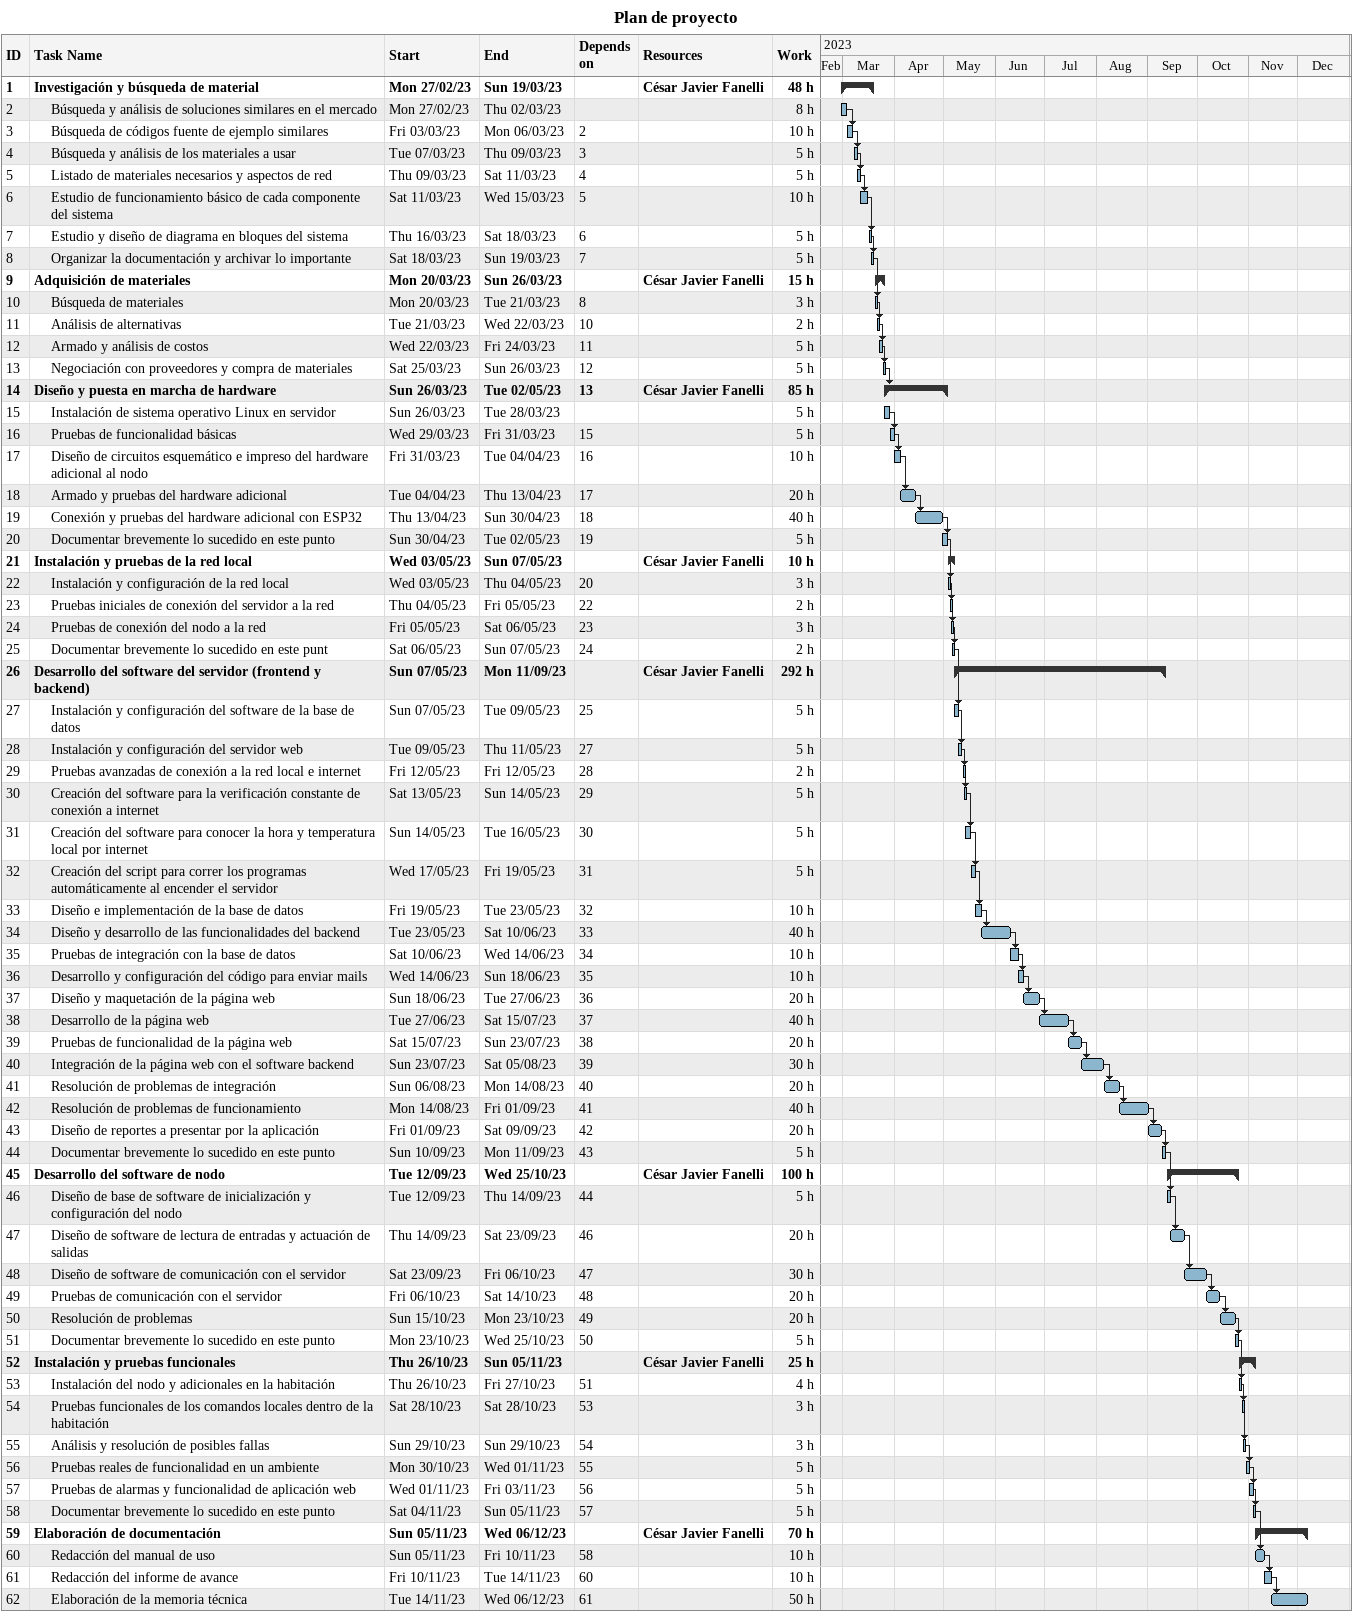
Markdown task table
Plan de proyecto

| ID | Level | Task | Start | Finish | Predecessors | Resources | Work (h) |
|---|---|---|---|---|---|---|---|
| 1 | 1 | **Investigación y búsqueda de material** | 2023-02-27 | 2023-03-19 |  | César Javier Fanelli | 48 |
| 2 | 2 | Búsqueda y análisis de soluciones similares en el mercado | 2023-02-27 | 2023-03-02 |  |  | 8 |
| 3 | 2 | Búsqueda de códigos fuente de ejemplo similares | 2023-03-03 | 2023-03-06 | 2 |  | 10 |
| 4 | 2 | Búsqueda y análisis de los materiales a usar | 2023-03-07 | 2023-03-09 | 3 |  | 5 |
| 5 | 2 | Listado de materiales necesarios y aspectos de red | 2023-03-09 | 2023-03-11 | 4 |  | 5 |
| 6 | 2 | Estudio de funcionamiento básico de cada componente del sistema | 2023-03-11 | 2023-03-15 | 5 |  | 10 |
| 7 | 2 | Estudio y diseño de diagrama en bloques del sistema | 2023-03-16 | 2023-03-18 | 6 |  | 5 |
| 8 | 2 | Organizar la documentación y archivar lo importante | 2023-03-18 | 2023-03-19 | 7 |  | 5 |
| 9 | 1 | **Adquisición de materiales** | 2023-03-20 | 2023-03-26 |  | César Javier Fanelli | 15 |
| 10 | 2 | Búsqueda de materiales | 2023-03-20 | 2023-03-21 | 8 |  | 3 |
| 11 | 2 | Análisis de alternativas | 2023-03-21 | 2023-03-22 | 10 |  | 2 |
| 12 | 2 | Armado y análisis de costos | 2023-03-22 | 2023-03-24 | 11 |  | 5 |
| 13 | 2 | Negociación con proveedores y compra de materiales | 2023-03-25 | 2023-03-26 | 12 |  | 5 |
| 14 | 1 | **Diseño y puesta en marcha de hardware** | 2023-03-26 | 2023-05-02 | 13 | César Javier Fanelli | 85 |
| 15 | 2 | Instalación de sistema operativo Linux en servidor | 2023-03-26 | 2023-03-28 |  |  | 5 |
| 16 | 2 | Pruebas de funcionalidad básicas | 2023-03-29 | 2023-03-31 | 15 |  | 5 |
| 17 | 2 | Diseño de circuitos esquemático e impreso del hardware adicional al nodo | 2023-03-31 | 2023-04-04 | 16 |  | 10 |
| 18 | 2 | Armado y pruebas del hardware adicional | 2023-04-04 | 2023-04-13 | 17 |  | 20 |
| 19 | 2 | Conexión y pruebas del hardware adicional con ESP32 | 2023-04-13 | 2023-04-30 | 18 |  | 40 |
| 20 | 2 | Documentar brevemente lo sucedido en este punto | 2023-04-30 | 2023-05-02 | 19 |  | 5 |
| 21 | 1 | **Instalación y pruebas de la red local** | 2023-05-03 | 2023-05-07 |  | César Javier Fanelli | 10 |
| 22 | 2 | Instalación y configuración de la red local | 2023-05-03 | 2023-05-04 | 20 |  | 3 |
| 23 | 2 | Pruebas iniciales de conexión del servidor a la red | 2023-05-04 | 2023-05-05 | 22 |  | 2 |
| 24 | 2 | Pruebas de conexión del nodo a la red | 2023-05-05 | 2023-05-06 | 23 |  | 3 |
| 25 | 2 | Documentar brevemente lo sucedido en este punt | 2023-05-06 | 2023-05-07 | 24 |  | 2 |
| 26 | 1 | **Desarrollo del software del servidor (frontend y backend)** | 2023-05-07 | 2023-09-11 |  | César Javier Fanelli | 292 |
| 27 | 2 | Instalación y configuración del software de la base de datos | 2023-05-07 | 2023-05-09 | 25 |  | 5 |
| 28 | 2 | Instalación y configuración del servidor web | 2023-05-09 | 2023-05-11 | 27 |  | 5 |
| 29 | 2 | Pruebas avanzadas de conexión a la red local e internet | 2023-05-12 | 2023-05-12 | 28 |  | 2 |
| 30 | 2 | Creación del software para la verificación constante de conexión a internet | 2023-05-13 | 2023-05-14 | 29 |  | 5 |
| 31 | 2 | Creación del software para conocer la hora y temperatura local por internet | 2023-05-14 | 2023-05-16 | 30 |  | 5 |
| 32 | 2 | Creación del script para correr los programas automáticamente al encender el servidor | 2023-05-17 | 2023-05-19 | 31 |  | 5 |
| 33 | 2 | Diseño e implementación de la base de datos | 2023-05-19 | 2023-05-23 | 32 |  | 10 |
| 34 | 2 | Diseño y desarrollo de las funcionalidades del backend | 2023-05-23 | 2023-06-10 | 33 |  | 40 |
| 35 | 2 | Pruebas de integración con la base de datos | 2023-06-10 | 2023-06-14 | 34 |  | 10 |
| 36 | 2 | Desarrollo y configuración del código para enviar mails | 2023-06-14 | 2023-06-18 | 35 |  | 10 |
| 37 | 2 | Diseño y maquetación de la página web | 2023-06-18 | 2023-06-27 | 36 |  | 20 |
| 38 | 2 | Desarrollo de la página web | 2023-06-27 | 2023-07-15 | 37 |  | 40 |
| 39 | 2 | Pruebas de funcionalidad de la página web | 2023-07-15 | 2023-07-23 | 38 |  | 20 |
| 40 | 2 | Integración de la página web con el software backend | 2023-07-23 | 2023-08-05 | 39 |  | 30 |
| 41 | 2 | Resolución de problemas de integración | 2023-08-06 | 2023-08-14 | 40 |  | 20 |
| 42 | 2 | Resolución de problemas de funcionamiento | 2023-08-14 | 2023-09-01 | 41 |  | 40 |
| 43 | 2 | Diseño de reportes a presentar por la aplicación | 2023-09-01 | 2023-09-09 | 42 |  | 20 |
| 44 | 2 | Documentar brevemente lo sucedido en este punto | 2023-09-10 | 2023-09-11 | 43 |  | 5 |
| 45 | 1 | **Desarrollo del software de nodo** | 2023-09-12 | 2023-10-25 |  | César Javier Fanelli | 100 |
| 46 | 2 | Diseño de base de software de inicialización y configuración del nodo | 2023-09-12 | 2023-09-14 | 44 |  | 5 |
| 47 | 2 | Diseño de software de lectura de entradas y actuación de salidas | 2023-09-14 | 2023-09-23 | 46 |  | 20 |
| 48 | 2 | Diseño de software de comunicación con el servidor | 2023-09-23 | 2023-10-06 | 47 |  | 30 |
| 49 | 2 | Pruebas de comunicación con el servidor | 2023-10-06 | 2023-10-14 | 48 |  | 20 |
| 50 | 2 | Resolución de problemas | 2023-10-15 | 2023-10-23 | 49 |  | 20 |
| 51 | 2 | Documentar brevemente lo sucedido en este punto | 2023-10-23 | 2023-10-25 | 50 |  | 5 |
| 52 | 1 | **Instalación y pruebas funcionales** | 2023-10-26 | 2023-11-05 |  | César Javier Fanelli | 25 |
| 53 | 2 | Instalación del nodo y adicionales en la habitación | 2023-10-26 | 2023-10-27 | 51 |  | 4 |
| 54 | 2 | Pruebas funcionales de los comandos locales dentro de la habitación | 2023-10-28 | 2023-10-28 | 53 |  | 3 |
| 55 | 2 | Análisis y resolución de posibles fallas | 2023-10-29 | 2023-10-29 | 54 |  | 3 |
| 56 | 2 | Pruebas reales de funcionalidad en un ambiente | 2023-10-30 | 2023-11-01 | 55 |  | 5 |
| 57 | 2 | Pruebas de alarmas y funcionalidad de aplicación web | 2023-11-01 | 2023-11-03 | 56 |  | 5 |
| 58 | 2 | Documentar brevemente lo sucedido en este punto | 2023-11-04 | 2023-11-05 | 57 |  | 5 |
| 59 | 1 | **Elaboración de documentación** | 2023-11-05 | 2023-12-06 |  | César Javier Fanelli | 70 |
| 60 | 2 | Redacción del manual de uso | 2023-11-05 | 2023-11-10 | 58 |  | 10 |
| 61 | 2 | Redacción del informe de avance | 2023-11-10 | 2023-11-14 | 60 |  | 10 |
| 62 | 2 | Elaboración de la memoria técnica | 2023-11-14 | 2023-12-06 | 61 |  | 50 |
